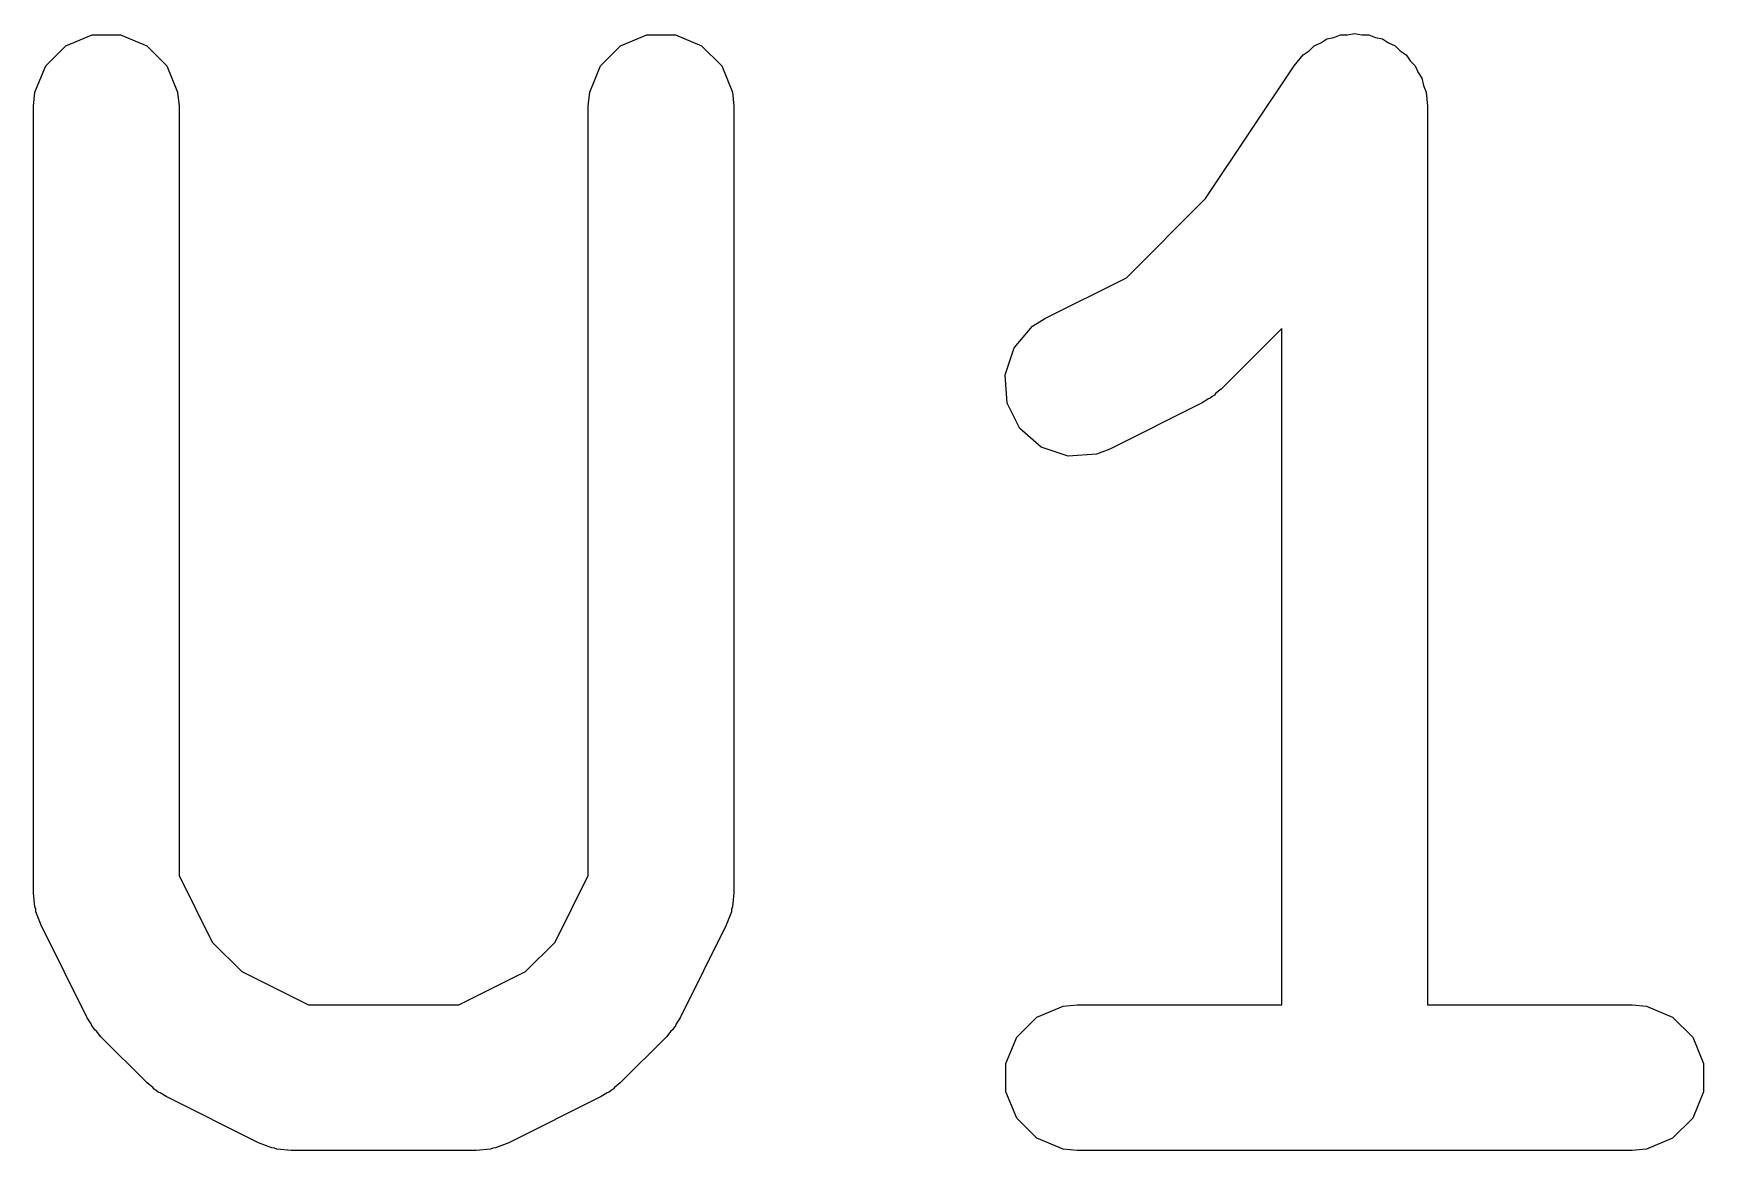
# Model space of a CAD drawing. Extents: x 0.5 to 3.33, y -7.81 to -5.91.
# Drawn here: x 2.6505 to 2.7182, y -7.212 to -7.1667 of the extents above; entities that cross this region are included whole.
import ezdxf

# ---------------------------------------------------------------- set-up
doc = ezdxf.new("R2010")
doc.units = 0
doc.header["$MEASUREMENT"] = 0
doc.layers.add('BLACK', color=7, linetype='CONTINUOUS')

msp = doc.modelspace()

# ---------------------------------------------------------------- linework, layer by layer
at = {"layer": 'BLACK', "linetype": 'CONTINUOUS'}
for p, q in [((2.651828, -7.167223), (2.652892, -7.166782)), ((2.652892, -7.166782), (2.654044, -7.166782)), ((2.654044, -7.166782), (2.655109, -7.167223)), ((2.674325, -7.167223), (2.675389, -7.166782)), ((2.675389, -7.166782), (2.676542, -7.166782)), ((2.676542, -7.166782), (2.677606, -7.167223)), ((2.702714, -7.167112), (2.702954, -7.166951)), ((2.702954, -7.166951), (2.703241, -7.166894)), ((2.703241, -7.166894), (2.703511, -7.166782)), ((2.703511, -7.166782), (2.7038, -7.166782)), ((2.7038, -7.166782), (2.704084, -7.166725)), ((2.704084, -7.166725), (2.704371, -7.166782)), ((2.704371, -7.166782), (2.704663, -7.166782)), ((2.704663, -7.166782), (2.70493, -7.166893)), ((2.70493, -7.166893), (2.705214, -7.166949)), ((2.705214, -7.166949), (2.705457, -7.167111)), ((2.651013, -7.168037), (2.651828, -7.167223)), ((2.655109, -7.167223), (2.655923, -7.168037)), ((2.67351, -7.168037), (2.674325, -7.167223)), ((2.677606, -7.167223), (2.678421, -7.168037)), ((2.701634, -7.168035), (2.701997, -7.167592)), ((2.701997, -7.167592), (2.70224, -7.167429)), ((2.70224, -7.167429), (2.702446, -7.167223)), ((2.702446, -7.167223), (2.702714, -7.167112)), ((2.705457, -7.167111), (2.705727, -7.167223)), ((2.705727, -7.167223), (2.705932, -7.167427)), ((2.705932, -7.167427), (2.706173, -7.167588)), ((2.706173, -7.167588), (2.706335, -7.167831)), ((2.650572, -7.169102), (2.651013, -7.168037)), ((2.655923, -7.168037), (2.656364, -7.169102)), ((2.673069, -7.169102), (2.67351, -7.168037)), ((2.678421, -7.168037), (2.678861, -7.169102)), ((2.698043, -7.173421), (2.70163, -7.16804)), ((2.70163, -7.16804), (2.701631, -7.168038)), ((2.701631, -7.168038), (2.701632, -7.168037)), ((2.701632, -7.168037), (2.701634, -7.168035)), ((2.706335, -7.167831), (2.706542, -7.168037)), ((2.706542, -7.168037), (2.706653, -7.168305)), ((2.706653, -7.168305), (2.706814, -7.168545)), ((2.706814, -7.168545), (2.706871, -7.168832)), ((2.706871, -7.168832), (2.706983, -7.169102)), ((2.650516, -7.169678), (2.650572, -7.169102)), ((2.650516, -7.201549), (2.650516, -7.169678)), ((2.656364, -7.169102), (2.656421, -7.169678)), ((2.656421, -7.169678), (2.656421, -7.200852)), ((2.673013, -7.169678), (2.673069, -7.169102)), ((2.673013, -7.200852), (2.673013, -7.169678)), ((2.678861, -7.169102), (2.678918, -7.169678)), ((2.678918, -7.169678), (2.678918, -7.201549)), ((2.706983, -7.169102), (2.707039, -7.169672)), ((2.707039, -7.169672), (2.70704, -7.169675)), ((2.70704, -7.169675), (2.707039, -7.169676)), ((2.707039, -7.169676), (2.70704, -7.169678)), ((2.70704, -7.169678), (2.70704, -7.206095)), ((2.694839, -7.176625), (2.698043, -7.173421)), ((2.691518, -7.178285), (2.694839, -7.176625)), ((2.691028, -7.178594), (2.691518, -7.178285)), ((2.690273, -7.179464), (2.691028, -7.178594)), ((2.701134, -7.178681), (2.698676, -7.18114)), ((2.701134, -7.206095), (2.701134, -7.178681)), ((2.689909, -7.180557), (2.690273, -7.179464)), ((2.68999, -7.181706), (2.689909, -7.180557)), ((2.698676, -7.18114), (2.698449, -7.181325)), ((2.690506, -7.182737), (2.68999, -7.181706)), ((2.697908, -7.181693), (2.694159, -7.183568)), ((2.698156, -7.181537), (2.697908, -7.181693)), ((2.698228, -7.181507), (2.698156, -7.181537)), ((2.698309, -7.18144), (2.698228, -7.181507)), ((2.698398, -7.181384), (2.698309, -7.18144)), ((2.698449, -7.181325), (2.698398, -7.181384)), ((2.691376, -7.183492), (2.690506, -7.182737)), ((2.692469, -7.183856), (2.691376, -7.183492)), ((2.693618, -7.183774), (2.692469, -7.183856)), ((2.694159, -7.183568), (2.693618, -7.183774)), ((2.656421, -7.200852), (2.65777, -7.203549)), ((2.671664, -7.203549), (2.673013, -7.200852)), ((2.650572, -7.202125), (2.650516, -7.201549)), ((2.678918, -7.201549), (2.678861, -7.202125)), ((2.650613, -7.202223), (2.650572, -7.202125)), ((2.65062, -7.202329), (2.650613, -7.202223)), ((2.678821, -7.202223), (2.678813, -7.202329)), ((2.678861, -7.202125), (2.678821, -7.202223)), ((2.650827, -7.202869), (2.65062, -7.202329)), ((2.652702, -7.206619), (2.650827, -7.202869)), ((2.678606, -7.202869), (2.676732, -7.206619)), ((2.678813, -7.202329), (2.678606, -7.202869)), ((2.65777, -7.203549), (2.658967, -7.204746)), ((2.670467, -7.204746), (2.671664, -7.203549)), ((2.658967, -7.204746), (2.661664, -7.206095)), ((2.667769, -7.206095), (2.670467, -7.204746)), ((2.661664, -7.206095), (2.667769, -7.206095)), ((2.691198, -7.206593), (2.692262, -7.206152)), ((2.692262, -7.206152), (2.692838, -7.206095)), ((2.692838, -7.206095), (2.701134, -7.206095)), ((2.70704, -7.206095), (2.715336, -7.206095)), ((2.715336, -7.206095), (2.715912, -7.206152)), ((2.715912, -7.206152), (2.716976, -7.206593)), ((2.652858, -7.206867), (2.652702, -7.206619)), ((2.652888, -7.206939), (2.652858, -7.206867)), ((2.652954, -7.20702), (2.652888, -7.206939)), ((2.676546, -7.206939), (2.676479, -7.20702)), ((2.676576, -7.206867), (2.676546, -7.206939)), ((2.676732, -7.206619), (2.676576, -7.206867)), ((2.690383, -7.207408), (2.691198, -7.206593)), ((2.716976, -7.206593), (2.717791, -7.207408)), ((2.65301, -7.207109), (2.652954, -7.20702)), ((2.653069, -7.20716), (2.65301, -7.207109)), ((2.653255, -7.207386), (2.653069, -7.20716)), ((2.65513, -7.209261), (2.653255, -7.207386)), ((2.676179, -7.207386), (2.674304, -7.209261)), ((2.676364, -7.20716), (2.676179, -7.207386)), ((2.676423, -7.207109), (2.676364, -7.20716)), ((2.676479, -7.20702), (2.676423, -7.207109)), ((2.689942, -7.208472), (2.690383, -7.207408)), ((2.717791, -7.207408), (2.718232, -7.208472)), ((2.689942, -7.209624), (2.689942, -7.208472)), ((2.718232, -7.208472), (2.718232, -7.209624)), ((2.655356, -7.209447), (2.65513, -7.209261)), ((2.655407, -7.209506), (2.655356, -7.209447)), ((2.655496, -7.209562), (2.655407, -7.209506)), ((2.655577, -7.209628), (2.655496, -7.209562)), ((2.655649, -7.209658), (2.655577, -7.209628)), ((2.655897, -7.209814), (2.655649, -7.209658)), ((2.673784, -7.209658), (2.673536, -7.209814)), ((2.673856, -7.209628), (2.673784, -7.209658)), ((2.673937, -7.209562), (2.673856, -7.209628)), ((2.674026, -7.209506), (2.673937, -7.209562)), ((2.674078, -7.209447), (2.674026, -7.209506)), ((2.674304, -7.209261), (2.674078, -7.209447)), ((2.690383, -7.210688), (2.689942, -7.209624)), ((2.718232, -7.209624), (2.717791, -7.210688)), ((2.659647, -7.211689), (2.655897, -7.209814)), ((2.673536, -7.209814), (2.669787, -7.211689)), ((2.691198, -7.211503), (2.690383, -7.210688)), ((2.717791, -7.210688), (2.716976, -7.211503)), ((2.660187, -7.211896), (2.659647, -7.211689)), ((2.669787, -7.211689), (2.669246, -7.211896)), ((2.692262, -7.211944), (2.691198, -7.211503)), ((2.716976, -7.211503), (2.715912, -7.211944)), ((2.660293, -7.211903), (2.660187, -7.211896)), ((2.660391, -7.211944), (2.660293, -7.211903)), ((2.660967, -7.212001), (2.660391, -7.211944)), ((2.668466, -7.212001), (2.660967, -7.212001)), ((2.669042, -7.211944), (2.668466, -7.212001)), ((2.66914, -7.211903), (2.669042, -7.211944)), ((2.669246, -7.211896), (2.66914, -7.211903)), ((2.692838, -7.212001), (2.692262, -7.211944)), ((2.715336, -7.212001), (2.692838, -7.212001)), ((2.715912, -7.211944), (2.715336, -7.212001))]:
    msp.add_line(p, q, dxfattribs=at)

doc.saveas('drawing.dxf')
